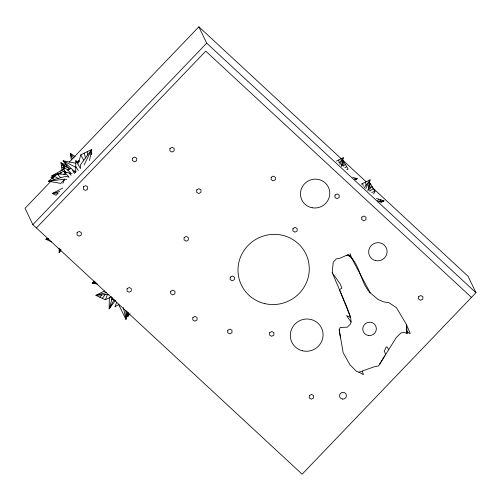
<?xml version="1.0" encoding="UTF-8"?>
<svg xmlns="http://www.w3.org/2000/svg" width="501" height="501" viewBox="0 0 501 501"><rect width="100%" height="100%" fill="white"/><g stroke="black" fill="none" stroke-linecap="round" stroke-linejoin="round"><path stroke-width="0.75" d="M89.516 160.508L91.702 149.455L80.786 154.865L78.551 163.151L75.82 160.702L75.707 172.413L72.582 170.359L74.461 173.553M59.212 248.133L59.137 252.755L60.959 250.306M109.343 297.293L109.155 308.841L115.543 300.281M91.689 154.283L91.752 152.805L91.119 154.158M369.807 190.468L370.101 183.178L374.973 191.244L373.583 193.943M128.031 312.186L127.768 316.707L130.066 313.751M113.12 298.759L111.942 299.748L112.13 297.719M332.244 272.769L333.209 262.292L336.196 258.923L339.96 258.222L347.982 254.677L350.287 256.7L350.118 253.675L351.545 257.971L370.176 292.809L378.217 299.573L383.691 301.852L388.926 302.667L396.429 307.658L406.461 324.529L410.181 333.491L409.11 333.303L407.025 331.205L406.461 324.529L406.562 333.234L404.445 332.564L401.157 332.814L396.354 337.455L378.462 366.006L374.93 366.532L358.979 372.193L356.574 371.448L350.067 364.891L343.179 352.779L339.183 329.764L340.173 327.454L347.306 327.184L350.412 324.084L351.095 322.08L350.662 317.578L346.723 306.687L332.244 272.769L339.841 283.384L341.933 288.131L339.484 289.728L350.662 317.578L346.604 315.655L351.095 322.08M127.185 311.797L125.995 319.45L118.593 304.539L114.861 306.913L116.808 302.128M341.519 166.576L343.266 157.734L336.415 161.128M367.872 190.881L370.057 179.828L361.227 184.205M128.538 313.05L127.768 316.707L126.897 313.056M406.562 333.234L407.025 331.205L407.708 333.403L406.793 332.219M91.351 154.314L91.752 152.805M342.12 165.624L343.31 161.084L348.182 169.15L346.861 169.651M368.316 189.985L370.101 183.178L368.523 186.566M60.176 249.11L59.137 252.755L60.94 249.417M112.28 297.913L109.155 308.841L114.215 299.504M111.942 299.748L112.506 298.295M104.459 290.981L95.929 295.352L105.316 299.761L107.527 294.444M62.85 183.335L64.723 179.164L66.739 179.371M341.419 165.148L343.31 161.084L343.097 166.251L345.314 164.403M84.08 164.979L91.702 149.455L80.41 164.829L80.486 168.58L75.82 160.702M339.954 164.485L343.266 157.734L339.202 163.263L338.77 159.957M365.749 188.601L370.057 179.828L364.221 187.775M379.745 363.939L384.831 355.81M102.329 298.358L105.135 294.632M76.847 162.769L78.745 160.376L79.07 161.742M377.522 200.914L378.881 199.21M99.793 297.162L101.878 294.889M50.964 181.23L25.05 208.284L32.847 224.63L302.122 474.197L475.95 292.716L468.153 276.37L371.905 187.167M60.677 171.085L62.299 169.394M69.32 162.067L198.878 26.803L341.538 159.024M32.847 224.63L206.675 43.149L198.878 26.803M36.416 227.936L205.754 51.146L471.46 297.406M379.52 201.245L380.904 199.843M64.053 171.555L65.168 174.342L57.189 173.991L48.503 181.237L60.803 183.41L64.723 179.164L48.503 181.237L65.938 176.233L69.151 177.248L64.053 171.555L72.038 173.834M94.545 281.099L92.159 283.09L97.538 284.036M369.895 188.345L372.105 186.497M344.807 167.829L346.629 166.582M369.776 191.169L373.427 188.677M355.873 179.54L357.2 178.719L352.767 177.329M380.679 202.874L383.991 200.813L376.495 198.459M64.053 169.031L51.86 175.77L54.171 176.089M62.769 188.119L52.273 193.499L56.137 195.309L58.222 193.035L52.273 193.499L59.657 191.52M47.877 238.251L45.91 239.259L51.672 241.97M105.316 299.761L111.56 296.705M66.62 172.764L64.485 170.86L51.052 177.348L53.313 177.78M63.658 169.614L62.256 170.165L60.94 162.762L67.028 165.537M371.673 192.497L374.973 191.244M61.585 172.87L51.86 175.77L55.749 175.469M95.641 282.088L92.159 283.09L96.023 282.595M48.127 238.664L45.91 239.259L48.885 239.027M106.268 292.578L95.929 295.352L108.942 294.337M355.027 179.264L357.2 178.719L354.22 179.007M379.645 201.903L383.991 200.813L378.299 201.364M54.077 176.69L51.052 177.348L54.177 177.348M63.909 174.542L65.424 174.21M61.836 167.81L64.773 167.534L60.94 162.762L66.17 167.102M61.479 165.812L63.42 165.85M75.632 163.226L63.145 160.79L68.944 169.282L70.917 168.292L73.246 170.277M346.304 255.297L350.011 256.149L352.936 259.086M74.937 172.357L74.624 171.035L76.033 171.536M68.574 167.747L63.865 165.8L64.729 168.662M52.079 178.256L54.772 179.433M68.512 170.09L63.27 167.622L64.485 170.86M75.751 167.315L63.145 160.79L70.917 168.292L67.391 170.002L70.729 172.795M358.979 372.193L363.413 374.667L362.317 371.26M54.427 176.296L58.204 178.45M75.15 156.55L70.297 153.3L71.355 159.882M74.624 171.035L75.801 171.993M347.982 254.677C360.469 264.033 359.837 281.75 370.176 292.809M342.684 160.082L366.175 181.857M206.675 43.149L475.95 292.716M57.189 173.991L60.727 177.73M69.138 173.002L71.111 175.325M74.104 158.072L70.297 153.3L72.401 158.804M388.688 349.66L386.853 346.748L385.457 348.063L385.125 349.692L384.148 350.619L385.638 354.526M75.764 166.557L78.181 170.446M80.786 154.865L83.786 160.232M362.618 183.516L363.275 186.297M84.262 153.143L85.421 158.009M123.415 307.539L125.995 319.45L125.926 310.388M339.183 329.764L340.511 337.956M365.567 182.051L365.993 185.357M87.212 151.678L87.644 154.984M77.11 232.527L76.991 234.931L79.045 236.19L81.218 235.05L81.331 232.646L79.277 231.387L77.11 232.527M83.473 186.767L83.36 189.165L85.414 190.424L87.581 189.284L87.694 186.886L85.646 185.62L83.473 186.767M132.552 158.197L132.433 160.602L134.487 161.861L136.654 160.721L136.773 158.316L134.719 157.057L132.552 158.197M127.129 288.62L127.016 291.018L129.064 292.283L131.237 291.137L131.35 288.739L129.302 287.48L127.129 288.62M169.977 148.421L169.858 150.826L171.912 152.085L174.079 150.945L174.198 148.54L172.144 147.281L169.977 148.421M170.778 291.256L170.666 293.661L172.72 294.92L174.887 293.78L175.006 291.375L172.951 290.117L170.778 291.256M184.155 237.524L184.036 239.923L186.09 241.188L188.263 240.042L188.376 237.643L186.322 236.384L184.155 237.524M196.805 189.854L196.686 192.252L198.74 193.518L200.907 192.371L201.026 189.973L198.972 188.714L196.805 189.854M192.885 317.515L192.766 319.92L194.82 321.179L196.993 320.039L197.106 317.634L195.052 316.375L192.885 317.515M230.253 277.141L230.134 279.539L232.188 280.804L234.355 279.664L234.474 277.26L232.42 276.001L230.253 277.141M227.811 330.234L227.698 332.639L229.746 333.898L231.919 332.758L232.032 330.353L229.978 329.094L227.811 330.234M271.229 177.248L271.11 179.646L273.164 180.905L275.331 179.765L275.45 177.367L273.396 176.101L271.229 177.248M269.701 332.645L269.582 335.05L271.636 336.309L273.803 335.169L273.922 332.764L271.868 331.505L269.701 332.645M292.997 228.512L292.878 230.917L294.932 232.176L297.106 231.036L297.218 228.631L295.164 227.373L292.997 228.512M309.38 395.552L309.261 397.951L311.315 399.216L313.488 398.076L313.601 395.671L311.547 394.412L309.38 395.552M335.037 195.046L334.918 197.444L336.973 198.703L339.139 197.563L339.258 195.165L337.204 193.9L335.037 195.046M361.828 217.133L361.716 219.538L363.764 220.797L365.937 219.657L366.049 217.259L363.995 215.994L361.828 217.133M418.692 296.648L418.573 299.053L420.627 300.312L422.794 299.172L422.913 296.774L420.859 295.509L418.692 296.648M264.797 303.625A35.803 34.945 -25.5 0 0 307.958 259.349A35.803 34.945 -25.5 0 0 248.139 245.396A35.803 34.945 -25.5 0 0 264.797 303.625M302.372 350.769A16.452 16.057 -25.5 0 0 322.538 330.748A16.452 16.057 -25.5 0 0 295.177 323.884A16.452 16.057 -25.5 0 0 302.372 350.769M375.468 260.564A9.281 9.056 -25.5 0 0 386.816 249.248A9.281 9.056 -25.5 0 0 371.373 245.409A9.281 9.056 -25.5 0 0 375.468 260.564M312.123 207.752A14.723 14.366 -25.5 0 0 329.051 188.808A14.723 14.366 -25.5 0 0 304.201 184.155A14.723 14.366 -25.5 0 0 312.123 207.752M368.623 335.545A6.845 6.676 -25.5 0 0 375.863 326.232A6.845 6.676 -25.5 0 0 364.171 324.873A6.845 6.676 -25.5 0 0 368.623 335.545M342.327 399.059A3.457 3.375 -25.5 0 0 346.229 394.556A3.457 3.375 -25.5 0 0 340.379 393.548A3.457 3.375 -25.5 0 0 342.327 399.059"/></g></svg>
